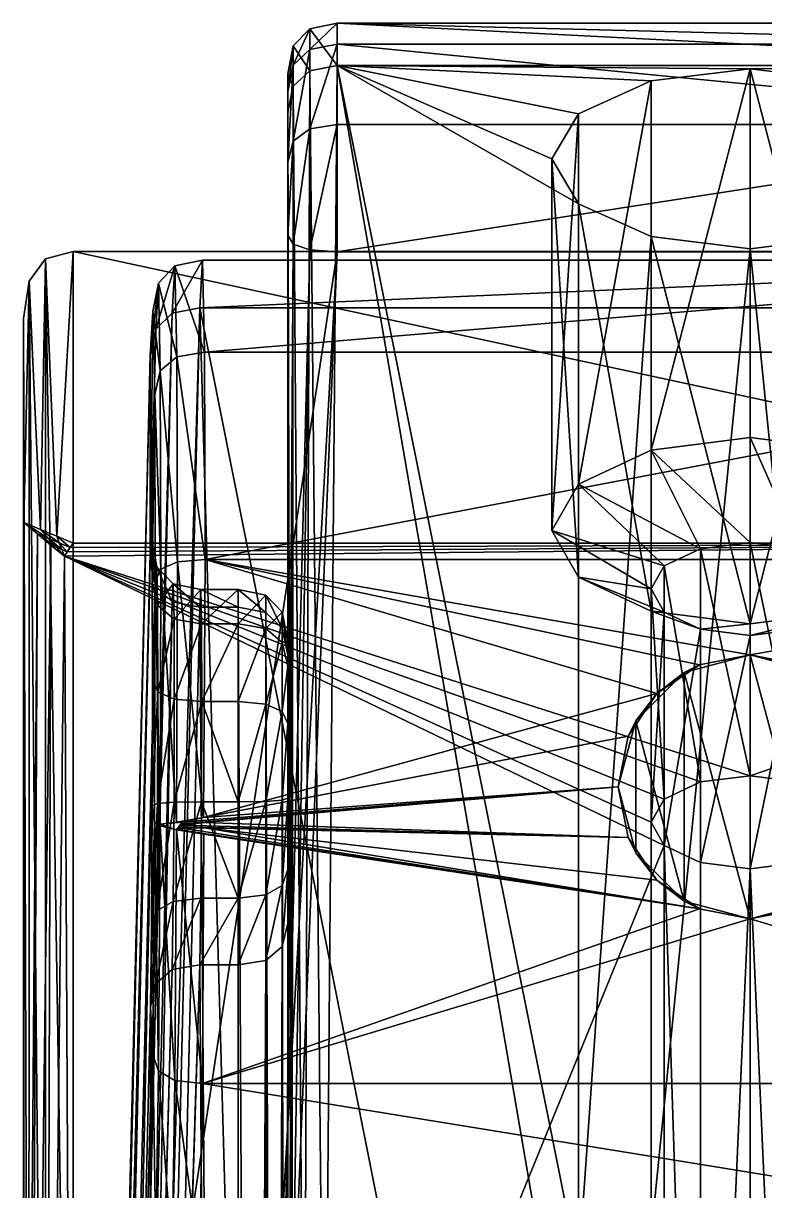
# Model space of a CAD drawing. Header units: metres. Extents: x -565 to 1231, y 366 to 1032.
# Drawn here: x 1186.84 to 1209.28, y 996.26 to 1031.61 of the extents above; entities that cross this region are included whole.
import ezdxf

# ---------------------------------------------------------------- set-up
doc = ezdxf.new("R2010")
doc.units = ezdxf.units.M

msp = doc.modelspace()

# ---------------------------------------------------------------- linework, layer by layer
for points in [[(1195.008, 1030.928, 760.921), (1195.508, 1031.437, 760.886), (1195.508, 1030.171, 756.319)], [(1195.508, 1031.437, 760.886), (1195.008, 1030.928, 760.921), (1195.008, 1030.336, 765.4)], [(1195.008, 1030.336, 765.4), (1195.508, 1030.818, 765.567), (1195.508, 1031.437, 760.886)], [(1195.508, 1031.437, 760.886), (1196.341, 1031.607, 760.874), (1196.341, 1030.328, 756.259)], [(1196.341, 1031.607, 760.874), (1195.508, 1031.437, 760.886), (1195.508, 1030.818, 765.567)], [(1195.508, 1030.818, 765.567), (1196.341, 1030.979, 765.622), (1196.341, 1031.607, 760.874)], [(1196.341, 1030.328, 756.259), (1195.508, 1030.171, 756.319), (1195.508, 1031.437, 760.886)], [(1221.341, 1030.979, 765.622), (1221.341, 1031.607, 760.874), (1196.341, 1031.607, 760.874)], [(1196.341, 1031.607, 760.874), (1196.341, 1030.979, 765.622), (1221.341, 1030.979, 765.622)], [(1196.341, 1031.607, 760.874), (1221.341, 1031.607, 760.874), (1221.341, 1030.328, 756.259)], [(1221.341, 1030.328, 756.259), (1196.341, 1030.328, 756.259), (1196.341, 1031.607, 760.874)], [(1196.341, 1030.979, 765.622), (1195.508, 1030.818, 765.567), (1195.508, 1028.417, 769.633)], [(1195.508, 1028.417, 769.633), (1196.341, 1028.543, 769.747), (1196.341, 1030.979, 765.622)], [(1196.341, 1030.979, 765.622), (1196.341, 1028.543, 769.747), (1221.341, 1028.543, 769.747)], [(1221.341, 1028.543, 769.747), (1221.341, 1030.979, 765.622), (1196.341, 1030.979, 765.622)], [(1194.841, 1030.08, 760.98), (1195.008, 1030.928, 760.921), (1195.008, 1029.703, 756.501)], [(1195.008, 1030.928, 760.921), (1194.841, 1030.08, 760.98), (1194.841, 1029.532, 765.123)], [(1194.841, 1029.532, 765.123), (1195.008, 1030.336, 765.4), (1195.008, 1030.928, 760.921)], [(1195.508, 1030.171, 756.319), (1195.008, 1029.703, 756.501), (1195.008, 1030.928, 760.921)], [(1195.508, 1030.818, 765.567), (1195.008, 1030.336, 765.4), (1195.008, 1028.038, 769.291)], [(1195.008, 1028.038, 769.291), (1195.508, 1028.417, 769.633), (1195.508, 1030.818, 765.567)], [(1195.008, 1030.336, 765.4), (1194.841, 1029.532, 765.123), (1194.841, 1027.407, 768.721)], [(1194.841, 1027.407, 768.721), (1195.008, 1028.038, 769.291), (1195.008, 1030.336, 765.4)], [(1195.508, 1030.171, 756.319), (1196.341, 1030.328, 756.259), (1195.951, 984.491, 666.3)], [(1202.841, 992.545, 682.107), (1195.951, 984.491, 666.3), (1196.341, 1030.328, 756.259)], [(1203.645, 993.907, 684.781), (1202.841, 992.545, 682.107), (1196.341, 1030.328, 756.259)], [(1196.341, 1030.328, 756.259), (1221.341, 1030.328, 756.259), (1221.341, 1030.324, 756.252)], [(1196.341, 1030.328, 756.259), (1221.341, 1030.324, 756.252), (1221.341, 1030.321, 756.245)], [(1196.341, 1030.328, 756.259), (1221.341, 1030.321, 756.245), (1221.341, 1030.317, 756.239)], [(1196.341, 1030.328, 756.259), (1221.341, 1030.317, 756.239), (1208.841, 1030.233, 756.072)], [(1196.341, 1030.328, 756.259), (1208.841, 1030.233, 756.072), (1205.842, 1029.868, 755.356)], [(1196.341, 1030.328, 756.259), (1205.842, 1029.868, 755.356), (1203.645, 1028.87, 753.398)], [(1196.341, 1030.328, 756.259), (1203.645, 1028.87, 753.398), (1202.841, 1027.508, 750.725)], [(1196.341, 1030.328, 756.259), (1202.841, 1027.508, 750.725), (1203.645, 1026.146, 748.052)], [(1203.645, 993.907, 684.781), (1196.341, 1030.328, 756.259), (1203.645, 1026.146, 748.052)], [(1211.841, 1029.868, 755.356), (1208.841, 1030.233, 756.072), (1221.341, 1030.317, 756.239)], [(1194.841, 1030.08, 760.98), (1194.841, 1028.922, 756.805), (1194.841, 1029.532, 765.123)], [(1195.008, 1029.703, 756.501), (1194.841, 1028.922, 756.805), (1194.841, 1030.08, 760.98)], [(1195.008, 1029.703, 756.501), (1195.508, 1030.171, 756.319), (1195.334, 984.087, 665.874)], [(1195.951, 984.491, 666.3), (1195.334, 984.087, 665.874), (1195.508, 1030.171, 756.319)], [(1208.841, 1030.233, 756.072), (1208.841, 1019.064, 762.01), (1205.842, 1018.687, 761.3)], [(1205.842, 1018.687, 761.3), (1205.842, 1029.868, 755.356), (1208.841, 1030.233, 756.072)], [(1211.841, 1018.687, 761.3), (1208.841, 1019.064, 762.01), (1208.841, 1030.233, 756.072)], [(1208.841, 1030.233, 756.072), (1211.841, 1029.868, 755.356), (1211.841, 1018.687, 761.3)], [(1194.841, 1028.922, 756.805), (1195.008, 1029.703, 756.501), (1194.965, 983.487, 665.798)], [(1195.334, 984.087, 665.874), (1194.965, 983.487, 665.798), (1195.008, 1029.703, 756.501)], [(1203.645, 1017.655, 759.361), (1203.645, 1028.87, 753.398), (1205.842, 1029.868, 755.356)], [(1205.842, 1029.868, 755.356), (1205.842, 1018.687, 761.3), (1203.645, 1017.655, 759.361)], [(1194.841, 1028.922, 756.805), (1194.841, 1027.407, 768.721), (1194.841, 1029.532, 765.123)], [(1194.841, 1028.922, 756.805), (1194.841, 982.691, 666.071), (1194.841, 1025.198, 770.351)], [(1194.841, 1028.922, 756.805), (1194.841, 1025.198, 770.351), (1194.841, 1027.407, 768.721)], [(1194.965, 983.487, 665.798), (1194.841, 982.691, 666.071), (1194.841, 1028.922, 756.805)], [(1203.645, 1028.87, 753.398), (1203.645, 1017.655, 759.361), (1202.841, 1016.247, 756.713)], [(1202.841, 1016.247, 756.713), (1202.841, 1027.508, 750.725), (1203.645, 1028.87, 753.398)], [(1196.341, 1028.543, 769.747), (1195.508, 1028.417, 769.633), (1195.508, 1024.746, 772.341)], [(1195.508, 1024.746, 772.341), (1196.341, 1024.69, 772.59), (1196.341, 1028.543, 769.747)], [(1221.341, 1028.543, 769.747), (1196.341, 1028.543, 769.747), (1196.341, 1024.69, 772.59)], [(1196.341, 1024.69, 772.59), (1221.341, 1024.69, 772.59), (1221.341, 1028.543, 769.747)], [(1195.508, 1028.417, 769.633), (1195.008, 1028.038, 769.291), (1195.008, 1024.916, 771.595)], [(1195.008, 1024.916, 771.595), (1195.508, 1024.746, 772.341), (1195.508, 1028.417, 769.633)], [(1195.008, 1028.038, 769.291), (1194.841, 1027.407, 768.721), (1194.841, 1025.198, 770.351)], [(1194.841, 1025.198, 770.351), (1195.008, 1024.916, 771.595), (1195.008, 1028.038, 769.291)], [(1203.645, 1014.839, 754.064), (1203.645, 1026.146, 748.052), (1202.841, 1027.508, 750.725)], [(1202.841, 1027.508, 750.725), (1202.841, 1016.247, 756.713), (1203.645, 1014.839, 754.064)], [(1203.645, 1026.146, 748.052), (1203.645, 1014.839, 754.064), (1205.842, 1013.808, 752.125)], [(1205.842, 1013.808, 752.125), (1205.842, 1025.149, 746.094), (1203.645, 1026.146, 748.052)], [(1203.645, 993.907, 684.781), (1203.645, 1026.146, 748.052), (1205.842, 1025.149, 746.094)], [(1194.841, 982.691, 666.071), (1194.841, 973.024, 672.225), (1194.841, 1025.198, 770.351)], [(1195.008, 1024.916, 771.595), (1194.841, 1025.198, 770.351), (1194.841, 973.024, 672.225)], [(1205.842, 994.905, 686.738), (1203.645, 993.907, 684.781), (1205.842, 1025.149, 746.094)], [(1208.841, 1013.43, 751.415), (1208.841, 1024.784, 745.378), (1205.842, 1025.149, 746.094)], [(1205.842, 1025.149, 746.094), (1205.842, 1013.808, 752.125), (1208.841, 1013.43, 751.415)], [(1205.842, 994.905, 686.738), (1205.842, 1025.149, 746.094), (1208.841, 1024.784, 745.378)], [(1211.841, 1025.149, 746.094), (1208.841, 1024.784, 745.378), (1208.841, 1013.43, 751.415)], [(1208.841, 1013.43, 751.415), (1211.841, 1013.808, 752.125), (1211.841, 1025.149, 746.094)], [(1211.841, 994.905, 686.738), (1208.841, 1024.784, 745.378), (1211.841, 1025.149, 746.094)], [(1187.508, 1024.472, 772.537), (1188.341, 1024.698, 772.606), (1188.341, 971.694, 672.919)], [(1188.341, 1024.698, 772.606), (1187.508, 1024.472, 772.537), (1187.846, 1016.075, 776.624)], [(1187.846, 1016.075, 776.624), (1188.341, 1015.869, 777.3), (1188.341, 1024.698, 772.606)], [(1188.341, 1024.698, 772.606), (1229.342, 1024.698, 772.606), (1196.341, 1024.69, 772.59)], [(1188.341, 971.694, 672.919), (1188.341, 1024.698, 772.606), (1196.341, 1024.69, 772.59)], [(1188.341, 1024.698, 772.606), (1188.341, 1015.869, 777.3), (1229.342, 1015.869, 777.3)], [(1229.342, 1015.869, 777.3), (1229.342, 1024.698, 772.606), (1188.341, 1024.698, 772.606)], [(1188.341, 971.694, 672.919), (1196.341, 1024.69, 772.59), (1193.341, 971.694, 672.919)], [(1194.175, 971.842, 672.842), (1193.341, 971.694, 672.919), (1196.341, 1024.69, 772.59)], [(1194.675, 972.285, 672.611), (1194.175, 971.842, 672.842), (1195.508, 1024.746, 772.341)], [(1196.341, 1024.69, 772.59), (1195.508, 1024.746, 772.341), (1194.175, 971.842, 672.842)], [(1194.841, 973.024, 672.225), (1194.675, 972.285, 672.611), (1195.008, 1024.916, 771.595)], [(1195.508, 1024.746, 772.341), (1195.008, 1024.916, 771.595), (1194.675, 972.285, 672.611)], [(1229.342, 1024.698, 772.606), (1221.341, 1024.69, 772.59), (1196.341, 1024.69, 772.59)], [(1208.841, 995.27, 687.454), (1205.842, 994.905, 686.738), (1208.841, 1024.784, 745.378)], [(1211.841, 994.905, 686.738), (1208.841, 995.27, 687.454), (1208.841, 1024.784, 745.378)], [(1187.008, 1023.796, 772.33), (1187.508, 1024.472, 772.537), (1187.507, 971.546, 672.996)], [(1187.508, 1024.472, 772.537), (1187.008, 1023.796, 772.33), (1187.35, 1016.282, 775.948)], [(1187.35, 1016.282, 775.948), (1187.846, 1016.075, 776.624), (1187.508, 1024.472, 772.537)], [(1188.341, 971.694, 672.919), (1187.507, 971.546, 672.996), (1187.508, 1024.472, 772.537)], [(1191.426, 1024.26, -3.334), (1190.925, 1023.744, -3.291), (1190.845, 1022.348, 4.559)], [(1190.845, 1022.348, 4.559), (1191.345, 1022.829, 4.711), (1191.426, 1024.26, -3.334)], [(1190.925, 1023.744, -3.291), (1191.426, 1024.26, -3.334), (1191.485, 1021.507, -11.003)], [(1192.26, 1024.432, -3.349), (1191.426, 1024.26, -3.334), (1191.345, 1022.829, 4.711)], [(1191.345, 1022.829, 4.711), (1192.178, 1022.989, 4.761), (1192.26, 1024.432, -3.349)], [(1191.426, 1024.26, -3.334), (1192.26, 1024.432, -3.349), (1192.319, 1021.649, -11.101)], [(1192.319, 1021.649, -11.101), (1191.485, 1021.507, -11.003), (1191.426, 1024.26, -3.334)], [(1225.422, 1024.432, -3.349), (1192.26, 1024.432, -3.349), (1192.178, 1022.989, 4.761)], [(1192.178, 1022.989, 4.761), (1225.503, 1022.989, 4.761), (1225.422, 1024.432, -3.349)], [(1192.319, 1021.649, -11.101), (1192.26, 1024.432, -3.349), (1225.422, 1024.432, -3.349)], [(1225.422, 1024.432, -3.349), (1225.363, 1021.649, -11.101), (1192.319, 1021.649, -11.101)], [(1187.008, 1023.796, 772.33), (1186.842, 1022.669, 771.985), (1186.854, 1016.489, 775.272)], [(1186.842, 1022.669, 771.985), (1187.008, 1023.796, 772.33), (1187.005, 971.103, 673.228)], [(1186.854, 1016.489, 775.272), (1187.35, 1016.282, 775.948), (1187.008, 1023.796, 772.33)], [(1187.507, 971.546, 672.996), (1187.005, 971.103, 673.228), (1187.008, 1023.796, 772.33)], [(1190.925, 1023.744, -3.291), (1190.757, 1022.885, -3.218), (1190.679, 1021.547, 4.305)], [(1190.679, 1021.547, 4.305), (1190.845, 1022.348, 4.559), (1190.925, 1023.744, -3.291)], [(1190.757, 1022.885, -3.218), (1190.925, 1023.744, -3.291), (1190.983, 1021.082, -10.709)], [(1191.485, 1021.507, -11.003), (1190.983, 1021.082, -10.709), (1190.925, 1023.744, -3.291)], [(1191.345, 1022.829, 4.711), (1190.845, 1022.348, 4.559), (1187.009, 864.438, 343.199)], [(1187.009, 864.438, 343.199), (1187.508, 864.89, 343.413), (1191.345, 1022.829, 4.711)], [(1192.178, 1022.989, 4.761), (1191.345, 1022.829, 4.711), (1187.508, 864.89, 343.413)], [(1187.508, 864.89, 343.413), (1188.341, 865.039, 343.487), (1192.178, 1022.989, 4.761)], [(1196.341, 876.327, 319.283), (1192.178, 1022.989, 4.761), (1188.341, 865.039, 343.487)], [(1190.677, 1015.37, 0.991), (1190.679, 1021.547, 4.305), (1190.757, 1022.885, -3.218)], [(1190.677, 1015.37, 0.991), (1190.757, 1022.885, -3.218), (1190.812, 1020.372, -10.219)], [(1190.983, 1021.082, -10.709), (1190.812, 1020.372, -10.219), (1190.757, 1022.885, -3.218)], [(1221.341, 876.327, 319.283), (1225.503, 1022.989, 4.761), (1192.178, 1022.989, 4.761)], [(1196.341, 876.327, 319.283), (1221.341, 876.327, 319.283), (1192.178, 1022.989, 4.761)], [(1186.854, 1016.489, 775.272), (1186.842, 1022.669, 771.985), (1186.835, 970.364, 673.614)], [(1187.005, 971.103, 673.228), (1186.835, 970.364, 673.614), (1186.842, 1022.669, 771.985)], [(1190.845, 1022.348, 4.559), (1190.679, 1021.547, 4.305), (1186.843, 863.683, 342.846)], [(1186.843, 863.683, 342.846), (1187.009, 864.438, 343.199), (1190.845, 1022.348, 4.559)], [(1186.839, 857.377, 339.809), (1186.843, 863.683, 342.846), (1190.679, 1021.547, 4.305)], [(1190.677, 1015.37, 0.991), (1186.839, 857.377, 339.809), (1190.679, 1021.547, 4.305)], [(1190.983, 1021.082, -10.709), (1191.485, 1021.507, -11.003), (1191.507, 1015.303, -16.286)], [(1191.485, 1021.507, -11.003), (1192.319, 1021.649, -11.101), (1192.341, 1015.378, -16.442)], [(1192.341, 1015.378, -16.442), (1191.507, 1015.303, -16.286), (1191.485, 1021.507, -11.003)], [(1192.341, 1015.378, -16.442), (1192.319, 1021.649, -11.101), (1225.363, 1021.649, -11.101)], [(1225.363, 1021.649, -11.101), (1225.341, 1015.378, -16.442), (1192.341, 1015.378, -16.442)], [(1190.812, 1020.372, -10.219), (1190.983, 1021.082, -10.709), (1191.003, 1015.08, -15.819)], [(1191.507, 1015.303, -16.286), (1191.003, 1015.08, -15.819), (1190.983, 1021.082, -10.709)], [(1190.711, 1016.014, -2.637), (1190.677, 1015.37, 0.991), (1190.812, 1020.372, -10.219)], [(1190.737, 1014.701, -6.296), (1190.711, 1016.014, -2.637), (1190.812, 1020.372, -10.219)], [(1190.737, 1014.701, -6.296), (1190.812, 1020.372, -10.219), (1190.831, 1014.709, -15.041)], [(1191.003, 1015.08, -15.819), (1190.831, 1014.709, -15.041), (1190.812, 1020.372, -10.219)], [(1205.842, 1018.687, 761.3), (1208.841, 1019.064, 762.01), (1208.841, 1015.89, 760.3)], [(1210.341, 1015.701, 759.945), (1208.841, 1015.89, 760.3), (1208.841, 1019.064, 762.01)], [(1208.841, 1019.064, 762.01), (1211.841, 1018.687, 761.3), (1210.341, 1015.701, 759.945)], [(1203.645, 1017.655, 759.361), (1205.842, 1018.687, 761.3), (1207.341, 1015.701, 759.945)], [(1208.841, 1015.89, 760.3), (1207.341, 1015.701, 759.945), (1205.842, 1018.687, 761.3)], [(1202.841, 1016.247, 756.713), (1203.645, 1017.655, 759.361), (1206.242, 1015.186, 758.976)], [(1207.341, 1015.701, 759.945), (1206.242, 1015.186, 758.976), (1203.645, 1017.655, 759.361)], [(1186.847, 964.193, 676.919), (1186.854, 1016.489, 775.272), (1186.835, 970.364, 673.614)], [(1187.263, 1016.15, 775.699), (1186.854, 1016.489, 775.272), (1186.847, 964.193, 676.919)], [(1186.854, 1016.489, 775.272), (1187.263, 1016.15, 775.699), (1187.593, 1016.012, 776.15)], [(1187.593, 1016.012, 776.15), (1187.35, 1016.282, 775.948), (1186.854, 1016.489, 775.272)], [(1186.847, 964.193, 676.919), (1187.011, 963.454, 677.305), (1187.263, 1016.15, 775.699)], [(1187.672, 1015.811, 776.127), (1187.263, 1016.15, 775.699), (1187.011, 963.454, 677.305)], [(1187.263, 1016.15, 775.699), (1187.672, 1015.811, 776.127), (1187.837, 1015.742, 776.352)], [(1187.837, 1015.742, 776.352), (1187.593, 1016.012, 776.15), (1187.263, 1016.15, 775.699)], [(1187.35, 1016.282, 775.948), (1187.593, 1016.012, 776.15), (1187.924, 1015.875, 776.601)], [(1187.924, 1015.875, 776.601), (1187.846, 1016.075, 776.624), (1187.35, 1016.282, 775.948)], [(1203.645, 1014.839, 754.064), (1202.841, 1016.247, 756.713), (1205.842, 1014.481, 757.651)], [(1206.242, 1015.186, 758.976), (1205.842, 1014.481, 757.651), (1202.841, 1016.247, 756.713)], [(1187.011, 963.454, 677.305), (1187.508, 963.011, 677.537), (1187.672, 1015.811, 776.127)], [(1188.081, 1015.472, 776.554), (1187.672, 1015.811, 776.127), (1187.508, 963.011, 677.537)], [(1187.593, 1016.012, 776.15), (1187.837, 1015.742, 776.352), (1188.002, 1015.673, 776.577)], [(1188.002, 1015.673, 776.577), (1187.924, 1015.875, 776.601), (1187.593, 1016.012, 776.15)], [(1188.081, 1015.472, 776.554), (1187.837, 1015.742, 776.352), (1187.672, 1015.811, 776.127)], [(1187.846, 1016.075, 776.624), (1187.924, 1015.875, 776.601), (1188.254, 1015.736, 777.052)], [(1188.254, 1015.736, 777.052), (1188.341, 1015.869, 777.3), (1187.846, 1016.075, 776.624)], [(1187.924, 1015.875, 776.601), (1188.002, 1015.673, 776.577), (1188.167, 1015.604, 776.803)], [(1188.167, 1015.604, 776.803), (1188.254, 1015.736, 777.052), (1187.924, 1015.875, 776.601)], [(1229.342, 1015.869, 777.3), (1188.167, 1015.604, 776.803), (1188.081, 1015.472, 776.554)], [(1229.342, 1015.869, 777.3), (1188.081, 1015.472, 776.554), (1208.841, 1008.827, 764.056)], [(1229.342, 1015.869, 777.3), (1188.254, 1015.736, 777.052), (1188.167, 1015.604, 776.803)], [(1229.342, 1015.869, 777.3), (1188.341, 1015.869, 777.3), (1188.254, 1015.736, 777.052)], [(1190.844, 1014.568, 0.738), (1190.677, 1015.37, 0.991), (1190.711, 1016.014, -2.637)], [(1190.876, 1015.155, -2.564), (1190.711, 1016.014, -2.637), (1190.737, 1014.701, -6.296)], [(1190.711, 1016.014, -2.637), (1190.876, 1015.155, -2.564), (1190.844, 1014.568, 0.738)], [(1207.341, 1015.701, 759.945), (1208.841, 1015.89, 760.3), (1208.841, 1008.827, 764.056)], [(1210.341, 1008.637, 763.701), (1208.841, 1008.827, 764.056), (1208.841, 1015.89, 760.3)], [(1208.841, 1015.89, 760.3), (1210.341, 1015.701, 759.945), (1210.341, 1008.637, 763.701)], [(1210.341, 1008.637, 763.701), (1229.342, 1015.869, 777.3), (1208.841, 1008.827, 764.056)], [(1187.508, 963.011, 677.537), (1188.341, 962.863, 677.614), (1188.081, 1015.472, 776.554)], [(1188.081, 1015.472, 776.554), (1188.002, 1015.673, 776.577), (1187.837, 1015.742, 776.352)], [(1188.081, 1015.472, 776.554), (1188.167, 1015.604, 776.803), (1188.002, 1015.673, 776.577)], [(1207.341, 1008.637, 763.701), (1208.841, 1008.827, 764.056), (1188.081, 1015.472, 776.554)], [(1206.242, 1008.121, 762.732), (1207.341, 1008.637, 763.701), (1188.081, 1015.472, 776.554)], [(1205.842, 1007.418, 761.407), (1206.242, 1008.121, 762.732), (1188.081, 1015.472, 776.554)], [(1206.242, 1006.713, 760.083), (1205.842, 1007.418, 761.407), (1188.081, 1015.472, 776.554)], [(1206.242, 1006.713, 760.083), (1188.081, 1015.472, 776.554), (1188.341, 962.863, 677.614)], [(1206.242, 1015.186, 758.976), (1207.341, 1015.701, 759.945), (1207.341, 1008.637, 763.701)], [(1208.841, 1008.827, 764.056), (1207.341, 1008.637, 763.701), (1207.341, 1015.701, 759.945)], [(1187.007, 856.621, 339.457), (1186.839, 857.377, 339.809), (1190.677, 1015.37, 0.991)], [(1190.677, 1015.37, 0.991), (1190.844, 1014.568, 0.738), (1187.007, 856.621, 339.457)], [(1190.737, 1014.701, -6.296), (1190.9, 1013.991, -5.806), (1190.876, 1015.155, -2.564)], [(1190.831, 1014.709, -15.041), (1191.003, 1015.08, -15.819), (1190.979, 1007.363, -17.267)], [(1191.344, 1014.087, 0.586), (1190.844, 1014.568, 0.738), (1190.876, 1015.155, -2.564)], [(1191.375, 1014.639, -2.521), (1190.876, 1015.155, -2.564), (1190.9, 1013.991, -5.806)], [(1190.876, 1015.155, -2.564), (1191.375, 1014.639, -2.521), (1191.344, 1014.087, 0.586)], [(1191.473, 1007.418, -17.782), (1190.979, 1007.363, -17.267), (1191.003, 1015.08, -15.819)], [(1191.003, 1015.08, -15.819), (1191.507, 1015.303, -16.286), (1191.473, 1007.418, -17.782)], [(1192.292, 1007.562, -17.952), (1191.473, 1007.418, -17.782), (1191.507, 1015.303, -16.286)], [(1191.507, 1015.303, -16.286), (1192.341, 1015.378, -16.442), (1192.292, 1007.562, -17.952)], [(1192.292, 1007.562, -17.952), (1192.341, 1015.378, -16.442), (1206.012, 1011.318, -17.749)], [(1192.341, 1015.378, -16.442), (1225.341, 1015.378, -16.442), (1208.841, 1012.488, -17.493)], [(1192.341, 1015.378, -16.442), (1208.841, 1012.488, -17.493), (1207.307, 1012.183, -17.568)], [(1192.341, 1015.378, -16.442), (1207.307, 1012.183, -17.568), (1206.012, 1011.318, -17.749)], [(1205.842, 1014.481, 757.651), (1206.242, 1015.186, 758.976), (1206.242, 1008.121, 762.732)], [(1207.341, 1008.637, 763.701), (1206.242, 1008.121, 762.732), (1206.242, 1015.186, 758.976)], [(1225.341, 1015.378, -16.442), (1210.375, 1012.183, -17.568), (1208.841, 1012.488, -17.493)], [(1190.747, 1011.739, -8.817), (1190.737, 1014.701, -6.296), (1190.831, 1014.709, -15.041)], [(1190.9, 1013.991, -5.806), (1190.737, 1014.701, -6.296), (1190.747, 1011.739, -8.817)], [(1190.739, 1007.918, -9.531), (1190.747, 1011.739, -8.817), (1190.831, 1014.709, -15.041)], [(1190.739, 1007.918, -9.531), (1190.831, 1014.709, -15.041), (1190.81, 1007.397, -16.407)], [(1190.979, 1007.363, -17.267), (1190.81, 1007.397, -16.407), (1190.831, 1014.709, -15.041)], [(1205.842, 1013.808, 752.125), (1203.645, 1014.839, 754.064), (1206.242, 1013.776, 756.327)], [(1205.842, 1014.481, 757.651), (1206.242, 1013.776, 756.327), (1203.645, 1014.839, 754.064)], [(1187.508, 856.167, 339.248), (1187.007, 856.621, 339.457), (1190.844, 1014.568, 0.738)], [(1190.844, 1014.568, 0.738), (1191.344, 1014.087, 0.586), (1187.508, 856.167, 339.248)], [(1190.9, 1013.991, -5.806), (1191.398, 1013.566, -5.512), (1191.375, 1014.639, -2.521)], [(1192.177, 1013.927, 0.535), (1191.344, 1014.087, 0.586), (1191.375, 1014.639, -2.521)], [(1192.208, 1014.467, -2.506), (1191.375, 1014.639, -2.521), (1191.398, 1013.566, -5.512)], [(1191.375, 1014.639, -2.521), (1192.208, 1014.467, -2.506), (1192.177, 1013.927, 0.535)], [(1191.398, 1013.566, -5.512), (1192.23, 1013.424, -5.413), (1192.208, 1014.467, -2.506)], [(1193.341, 1013.927, 0.535), (1192.177, 1013.927, 0.535), (1192.208, 1014.467, -2.506)], [(1193.341, 1014.467, -2.506), (1192.208, 1014.467, -2.506), (1192.23, 1013.424, -5.413)], [(1192.208, 1014.467, -2.506), (1193.341, 1014.467, -2.506), (1193.341, 1013.927, 0.535)], [(1192.23, 1013.424, -5.413), (1193.341, 1013.424, -5.413), (1193.341, 1014.467, -2.506)], [(1194.175, 1014.295, -2.492), (1193.341, 1014.467, -2.506), (1193.341, 1013.424, -5.413)], [(1193.341, 1014.467, -2.506), (1194.175, 1014.295, -2.492), (1194.175, 1013.767, 0.484)], [(1194.175, 1013.767, 0.484), (1193.341, 1013.927, 0.535), (1193.341, 1014.467, -2.506)], [(1206.242, 1008.121, 762.732), (1205.842, 1007.418, 761.407), (1205.842, 1014.481, 757.651)], [(1206.242, 1013.776, 756.327), (1205.842, 1014.481, 757.651), (1205.842, 1007.418, 761.407)], [(1188.341, 856.014, 339.182), (1187.508, 856.167, 339.248), (1191.344, 1014.087, 0.586)], [(1191.344, 1014.087, 0.586), (1192.177, 1013.927, 0.535), (1188.341, 856.014, 339.182)], [(1190.747, 1011.739, -8.817), (1190.909, 1011.368, -8.039), (1190.9, 1013.991, -5.806)], [(1191.398, 1013.566, -5.512), (1190.9, 1013.991, -5.806), (1190.909, 1011.368, -8.039)], [(1193.341, 1013.424, -5.413), (1194.175, 1013.282, -5.315), (1194.175, 1014.295, -2.492)], [(1194.675, 1013.78, -2.448), (1194.175, 1014.295, -2.492), (1194.175, 1013.282, -5.315)], [(1194.175, 1014.295, -2.492), (1194.675, 1013.78, -2.448), (1194.675, 1013.286, 0.332)], [(1194.675, 1013.286, 0.332), (1194.175, 1013.767, 0.484), (1194.175, 1014.295, -2.492)], [(1188.341, 856.014, 339.182), (1192.177, 1013.927, 0.535), (1193.341, 852.374, 346.985)], [(1192.177, 1013.927, 0.535), (1193.341, 1013.927, 0.535), (1193.341, 852.374, 346.985)], [(1193.341, 1013.927, 0.535), (1194.175, 1013.767, 0.484), (1194.175, 852.219, 346.923)], [(1194.175, 852.219, 346.923), (1193.341, 852.374, 346.985), (1193.341, 1013.927, 0.535)], [(1194.175, 1013.282, -5.315), (1194.675, 1012.857, -5.021), (1194.675, 1013.78, -2.448)], [(1194.175, 1013.767, 0.484), (1194.675, 1013.286, 0.332), (1194.675, 851.754, 346.736)], [(1194.675, 851.754, 346.736), (1194.175, 852.219, 346.923), (1194.175, 1013.767, 0.484)], [(1194.841, 1012.92, -2.375), (1194.675, 1013.78, -2.448), (1194.675, 1012.857, -5.021)], [(1194.675, 1013.78, -2.448), (1194.841, 1012.92, -2.375), (1194.841, 1012.484, 0.079)], [(1194.841, 1012.484, 0.079), (1194.675, 1013.286, 0.332), (1194.675, 1013.78, -2.448)], [(1208.841, 1013.43, 751.415), (1205.842, 1013.808, 752.125), (1207.341, 1013.261, 755.357)], [(1206.242, 1013.776, 756.327), (1207.341, 1013.261, 755.357), (1205.842, 1013.808, 752.125)], [(1205.842, 1007.418, 761.407), (1206.242, 1006.713, 760.083), (1206.242, 1013.776, 756.327)], [(1207.341, 1013.261, 755.357), (1206.242, 1013.776, 756.327), (1206.242, 1006.713, 760.083)], [(1211.841, 1013.808, 752.125), (1208.841, 1013.43, 751.415), (1208.841, 1013.073, 755.003)], [(1208.841, 1013.073, 755.003), (1210.341, 1013.261, 755.357), (1211.841, 1013.808, 752.125)], [(1190.909, 1011.368, -8.039), (1191.406, 1011.146, -7.572), (1191.398, 1013.566, -5.512)], [(1192.23, 1013.424, -5.413), (1191.398, 1013.566, -5.512), (1191.406, 1011.146, -7.572)], [(1191.406, 1011.146, -7.572), (1192.238, 1011.071, -7.416), (1192.23, 1013.424, -5.413)], [(1193.341, 1013.424, -5.413), (1192.23, 1013.424, -5.413), (1192.238, 1011.071, -7.416)], [(1192.238, 1011.071, -7.416), (1193.341, 1011.071, -7.416), (1193.341, 1013.424, -5.413)], [(1194.175, 1013.282, -5.315), (1193.341, 1013.424, -5.413), (1193.341, 1011.071, -7.416)], [(1193.341, 1011.071, -7.416), (1194.175, 1010.997, -7.26), (1194.175, 1013.282, -5.315)], [(1194.675, 1012.857, -5.021), (1194.175, 1013.282, -5.315), (1194.175, 1010.997, -7.26)], [(1194.675, 1013.286, 0.332), (1194.841, 1012.484, 0.079), (1194.841, 850.98, 346.426)], [(1194.841, 850.98, 346.426), (1194.675, 851.754, 346.736), (1194.675, 1013.286, 0.332)], [(1207.341, 1013.261, 755.357), (1208.841, 1013.073, 755.003), (1208.841, 1013.43, 751.415)], [(1206.242, 1006.713, 760.083), (1207.341, 1006.197, 759.113), (1207.341, 1013.261, 755.357)], [(1208.841, 1013.073, 755.003), (1207.341, 1013.261, 755.357), (1207.341, 1006.197, 759.113)], [(1207.341, 1006.197, 759.113), (1208.841, 1006.009, 758.758), (1208.841, 1013.073, 755.003)], [(1210.341, 1013.261, 755.357), (1208.841, 1013.073, 755.003), (1208.841, 1006.009, 758.758)], [(1208.841, 1006.009, 758.758), (1210.341, 1006.197, 759.113), (1210.341, 1013.261, 755.357)], [(1194.175, 1010.997, -7.26), (1194.675, 1010.774, -6.793), (1194.675, 1012.857, -5.021)], [(1194.675, 1012.857, -5.021), (1194.841, 1012.147, -4.53), (1194.841, 1012.92, -2.375)], [(1194.841, 1012.147, -4.53), (1194.675, 1012.857, -5.021), (1194.675, 1010.774, -6.793)], [(1194.841, 1012.92, -2.375), (1194.841, 1012.147, -4.53), (1194.841, 1012.484, 0.079)], [(1194.841, 1004.358, -3.797), (1194.841, 850.98, 346.426), (1194.841, 1012.484, 0.079)], [(1194.841, 1005.992, -5.681), (1194.841, 1004.358, -3.797), (1194.841, 1012.484, 0.079)], [(1194.841, 1008.152, -6.436), (1194.841, 1005.992, -5.681), (1194.841, 1012.484, 0.079)], [(1194.841, 1010.403, -6.015), (1194.841, 1008.152, -6.436), (1194.841, 1012.484, 0.079)], [(1194.841, 1012.147, -4.53), (1194.841, 1010.403, -6.015), (1194.841, 1012.484, 0.079)], [(1208.841, 1012.488, 11.999), (1206.841, 1011.954, 11.999), (1207.307, 1012.183, -17.568)], [(1206.841, 1011.954, 11.999), (1208.841, 1012.488, 11.999), (1208.841, 1004.489, 11.999)], [(1207.307, 1012.183, -17.568), (1208.841, 1012.488, -17.493), (1208.841, 1012.488, 11.999)], [(1210.375, 1012.183, -17.568), (1210.841, 1011.954, 11.999), (1208.841, 1012.488, 11.999)], [(1208.841, 1012.488, 11.999), (1208.841, 1012.488, -17.493), (1210.375, 1012.183, -17.568)], [(1208.841, 1012.488, 11.999), (1210.841, 1011.954, 11.999), (1210.841, 1005.024, 11.999)], [(1208.841, 1012.488, 11.999), (1210.841, 1005.024, 11.999), (1208.841, 1004.489, 11.999)], [(1194.675, 1010.774, -6.793), (1194.841, 1010.403, -6.015), (1194.841, 1012.147, -4.53)], [(1205.377, 1010.488, 11.999), (1206.012, 1011.318, -17.749), (1206.841, 1011.954, 11.999)], [(1205.377, 1010.488, 11.999), (1206.841, 1011.954, 11.999), (1206.841, 1005.024, 11.999)], [(1207.307, 1012.183, -17.568), (1206.841, 1011.954, 11.999), (1206.012, 1011.318, -17.749)], [(1206.841, 1011.954, 11.999), (1208.841, 1004.489, 11.999), (1206.841, 1005.024, 11.999)], [(1190.909, 1011.368, -8.039), (1190.747, 1011.739, -8.817), (1190.739, 1007.918, -9.531)], [(1190.739, 1007.918, -9.531), (1190.901, 1007.983, -8.671), (1190.909, 1011.368, -8.039)], [(1191.406, 1011.146, -7.572), (1190.909, 1011.368, -8.039), (1190.901, 1007.983, -8.671)], [(1205.147, 1010.023, -17.927), (1192.292, 1007.562, -17.952), (1206.012, 1011.318, -17.749)], [(1206.012, 1011.318, -17.749), (1205.377, 1010.488, 11.999), (1205.147, 1010.023, -17.927)], [(1190.901, 1007.983, -8.671), (1191.398, 1008.022, -8.155), (1191.406, 1011.146, -7.572)], [(1192.238, 1011.071, -7.416), (1191.406, 1011.146, -7.572), (1191.398, 1008.022, -8.155)], [(1191.398, 1008.022, -8.155), (1192.23, 1008.035, -7.983), (1192.238, 1011.071, -7.416)], [(1192.238, 1011.071, -7.416), (1192.23, 1008.035, -7.983), (1193.341, 1008.035, -7.983)], [(1193.341, 1008.035, -7.983), (1193.341, 1011.071, -7.416), (1192.238, 1011.071, -7.416)], [(1194.175, 1010.997, -7.26), (1193.341, 1011.071, -7.416), (1193.341, 1008.035, -7.983)], [(1193.341, 1008.035, -7.983), (1194.175, 1008.048, -7.811), (1194.175, 1010.997, -7.26)], [(1194.675, 1010.774, -6.793), (1194.175, 1010.997, -7.26), (1194.175, 1008.048, -7.811)], [(1194.175, 1008.048, -7.811), (1194.675, 1008.087, -7.296), (1194.675, 1010.774, -6.793)], [(1194.841, 1010.403, -6.015), (1194.675, 1010.774, -6.793), (1194.675, 1008.087, -7.296)], [(1205.147, 1010.023, -17.927), (1205.377, 1010.488, 11.999), (1204.842, 1008.489, 11.999)], [(1205.377, 1006.489, 11.999), (1204.842, 1008.489, 11.999), (1205.377, 1010.488, 11.999)], [(1205.377, 1006.489, 11.999), (1205.377, 1010.488, 11.999), (1206.841, 1005.024, 11.999)], [(1194.675, 1008.087, -7.296), (1194.841, 1008.152, -6.436), (1194.841, 1010.403, -6.015)], [(1205.147, 1010.023, -17.927), (1204.842, 1008.489, -18.001), (1192.292, 1007.562, -17.952)], [(1204.842, 1008.489, 11.999), (1204.842, 1008.489, -18.001), (1205.147, 1010.023, -17.927)], [(1204.842, 1008.489, -18.001), (1191.647, 1007.368, -17.957), (1191.64, 1007.419, -17.954)], [(1204.842, 1008.489, -18.001), (1191.64, 1007.419, -17.954), (1192.292, 1007.562, -17.952)], [(1204.842, 1008.489, -18.001), (1192.314, 1007.408, -17.96), (1191.647, 1007.368, -17.957)], [(1204.842, 1008.489, -18.001), (1205.147, 1006.955, -17.927), (1192.314, 1007.408, -17.96)], [(1204.842, 1008.489, 11.999), (1205.377, 1006.489, 11.999), (1205.147, 1006.955, -17.927)], [(1205.147, 1006.955, -17.927), (1204.842, 1008.489, -18.001), (1204.842, 1008.489, 11.999)], [(1190.714, 1004.248, -8.249), (1190.877, 1004.733, -7.536), (1190.901, 1007.983, -8.671)], [(1190.901, 1007.983, -8.671), (1190.739, 1007.918, -9.531), (1190.714, 1004.248, -8.249)], [(1190.877, 1004.733, -7.536), (1191.375, 1005.023, -7.108), (1191.398, 1008.022, -8.155)], [(1191.398, 1008.022, -8.155), (1190.901, 1007.983, -8.671), (1190.877, 1004.733, -7.536)], [(1191.375, 1005.023, -7.108), (1192.208, 1005.12, -6.965), (1192.23, 1008.035, -7.983)], [(1192.23, 1008.035, -7.983), (1191.398, 1008.022, -8.155), (1191.375, 1005.023, -7.108)], [(1192.23, 1008.035, -7.983), (1192.208, 1005.12, -6.965), (1193.341, 1005.12, -6.965)], [(1193.341, 1005.12, -6.965), (1193.341, 1008.035, -7.983), (1192.23, 1008.035, -7.983)], [(1193.341, 1005.12, -6.965), (1194.175, 1005.217, -6.822), (1194.175, 1008.048, -7.811)], [(1194.175, 1008.048, -7.811), (1193.341, 1008.035, -7.983), (1193.341, 1005.12, -6.965)], [(1194.175, 1005.217, -6.822), (1194.675, 1005.507, -6.394), (1194.675, 1008.087, -7.296)], [(1194.675, 1008.087, -7.296), (1194.175, 1008.048, -7.811), (1194.175, 1005.217, -6.822)], [(1194.675, 1005.507, -6.394), (1194.841, 1005.992, -5.681), (1194.841, 1008.152, -6.436)], [(1194.841, 1008.152, -6.436), (1194.675, 1008.087, -7.296), (1194.675, 1005.507, -6.394)], [(1190.714, 1004.248, -8.249), (1190.739, 1007.918, -9.531), (1190.81, 1007.397, -16.407)], [(1190.681, 1001.834, -5.465), (1190.714, 1004.248, -8.249), (1190.81, 1007.397, -16.407)], [(1190.681, 1001.834, -5.465), (1190.81, 1007.397, -16.407), (1190.753, 1000.375, -13.955)], [(1190.923, 999.891, -14.668), (1190.753, 1000.375, -13.955), (1190.81, 1007.397, -16.407)], [(1190.81, 1007.397, -16.407), (1190.98, 1007.307, -17.263), (1190.923, 999.891, -14.668)], [(1190.98, 1007.307, -17.263), (1190.81, 1007.397, -16.407), (1190.979, 1007.363, -17.267)], [(1191.425, 999.6, -15.096), (1190.923, 999.891, -14.668), (1190.98, 1007.307, -17.263)], [(1190.979, 1007.363, -17.267), (1191.473, 1007.418, -17.782), (1191.64, 1007.419, -17.954)], [(1191.477, 1007.193, -17.767), (1190.979, 1007.363, -17.267), (1191.64, 1007.419, -17.954)], [(1191.477, 1007.193, -17.767), (1190.98, 1007.307, -17.263), (1190.979, 1007.363, -17.267)], [(1190.98, 1007.307, -17.263), (1191.477, 1007.193, -17.767), (1191.425, 999.6, -15.096)], [(1191.473, 1007.418, -17.782), (1192.292, 1007.562, -17.952), (1191.64, 1007.419, -17.954)], [(1191.477, 1007.193, -17.767), (1191.64, 1007.419, -17.954), (1191.65, 1007.333, -17.957)], [(1191.65, 1007.239, -17.95), (1191.477, 1007.193, -17.767), (1191.65, 1007.333, -17.957)], [(1191.64, 1007.419, -17.954), (1191.647, 1007.368, -17.957), (1191.65, 1007.333, -17.957)], [(1191.647, 1007.368, -17.957), (1192.314, 1007.408, -17.96), (1191.65, 1007.333, -17.957)], [(1205.147, 1006.955, -17.927), (1191.65, 1007.333, -17.957), (1192.314, 1007.408, -17.96)], [(1205.147, 1006.955, -17.927), (1191.652, 1007.278, -17.954), (1191.65, 1007.333, -17.957)], [(1191.65, 1007.239, -17.95), (1191.65, 1007.333, -17.957), (1191.652, 1007.278, -17.954)], [(1191.652, 1007.278, -17.954), (1192.319, 1007.246, -17.952), (1191.65, 1007.239, -17.95)], [(1205.147, 1006.955, -17.927), (1192.319, 1007.246, -17.952), (1191.652, 1007.278, -17.954)], [(1192.26, 999.503, -15.239), (1191.425, 999.6, -15.096), (1191.477, 1007.193, -17.767)], [(1191.65, 1007.239, -17.95), (1191.645, 1007.176, -17.939), (1191.477, 1007.193, -17.767)], [(1191.645, 1007.176, -17.939), (1192.302, 1007.056, -17.92), (1191.477, 1007.193, -17.767)], [(1191.477, 1007.193, -17.767), (1192.302, 1007.056, -17.92), (1192.26, 999.503, -15.239)], [(1207.307, 1004.795, -17.568), (1191.645, 1007.176, -17.939), (1191.65, 1007.239, -17.95)], [(1207.307, 1004.795, -17.568), (1192.302, 1007.056, -17.92), (1191.645, 1007.176, -17.939)], [(1207.307, 1004.795, -17.568), (1191.65, 1007.239, -17.95), (1192.319, 1007.246, -17.952)], [(1192.26, 999.503, -15.239), (1192.302, 1007.056, -17.92), (1207.307, 1004.795, -17.568)], [(1206.012, 1005.661, -17.749), (1207.307, 1004.795, -17.568), (1192.319, 1007.246, -17.952)], [(1205.147, 1006.955, -17.927), (1206.012, 1005.661, -17.749), (1192.319, 1007.246, -17.952)], [(1205.147, 1006.955, -17.927), (1205.377, 1006.489, 11.999), (1206.012, 1005.661, -17.749)], [(1206.242, 1006.713, 760.083), (1188.341, 962.863, 677.614), (1206.242, 971.973, 694.745)], [(1206.242, 1006.713, 760.083), (1206.242, 971.973, 694.745), (1207.341, 972.488, 695.714)], [(1207.341, 1006.197, 759.113), (1206.242, 1006.713, 760.083), (1207.341, 972.488, 695.714)], [(1205.377, 1006.489, 11.999), (1206.841, 1005.024, 11.999), (1206.012, 1005.661, -17.749)], [(1194.675, 1003.657, -4.26), (1194.841, 1004.358, -3.797), (1194.841, 1005.992, -5.681)], [(1194.841, 1005.992, -5.681), (1194.675, 1005.507, -6.394), (1194.675, 1003.657, -4.26)], [(1208.841, 1006.009, 758.758), (1207.341, 1006.197, 759.113), (1207.341, 972.488, 695.714)], [(1208.841, 1006.009, 758.758), (1207.341, 972.488, 695.714), (1208.841, 972.677, 696.069)], [(1210.341, 1006.197, 759.113), (1208.841, 1006.009, 758.758), (1210.341, 972.488, 695.714)], [(1208.841, 1006.009, 758.758), (1208.841, 972.677, 696.069), (1210.341, 972.488, 695.714)], [(1194.175, 1003.236, -4.538), (1194.675, 1003.657, -4.26), (1194.675, 1005.507, -6.394)], [(1194.675, 1005.507, -6.394), (1194.175, 1005.217, -6.822), (1194.175, 1003.236, -4.538)], [(1206.012, 1005.661, -17.749), (1206.841, 1005.024, 11.999), (1207.307, 1004.795, -17.568)], [(1193.341, 1003.096, -4.631), (1194.175, 1003.236, -4.538), (1194.175, 1005.217, -6.822)], [(1194.175, 1005.217, -6.822), (1193.341, 1005.12, -6.965), (1193.341, 1003.096, -4.631)], [(1190.846, 1002.535, -5.002), (1191.344, 1002.956, -4.724), (1191.375, 1005.023, -7.108)], [(1191.375, 1005.023, -7.108), (1190.877, 1004.733, -7.536), (1190.846, 1002.535, -5.002)], [(1191.344, 1002.956, -4.724), (1192.177, 1003.096, -4.631), (1192.208, 1005.12, -6.965)], [(1192.208, 1005.12, -6.965), (1191.375, 1005.023, -7.108), (1191.344, 1002.956, -4.724)], [(1193.341, 1005.12, -6.965), (1192.208, 1005.12, -6.965), (1192.177, 1003.096, -4.631)], [(1192.177, 1003.096, -4.631), (1193.341, 1003.096, -4.631), (1193.341, 1005.12, -6.965)], [(1207.307, 1004.795, -17.568), (1206.841, 1005.024, 11.999), (1208.841, 1004.489, 11.999)], [(1208.841, 1004.489, 11.999), (1210.841, 1005.024, 11.999), (1210.375, 1004.795, -17.568)], [(1190.681, 1001.834, -5.465), (1190.846, 1002.535, -5.002), (1190.877, 1004.733, -7.536)], [(1190.877, 1004.733, -7.536), (1190.714, 1004.248, -8.249), (1190.681, 1001.834, -5.465)], [(1192.26, 999.503, -15.239), (1207.307, 1004.795, -17.568), (1208.841, 1004.489, -17.493)], [(1225.422, 999.503, -15.239), (1192.26, 999.503, -15.239), (1208.841, 1004.489, -17.493)], [(1208.841, 1004.489, 11.999), (1208.841, 1004.489, -17.493), (1207.307, 1004.795, -17.568)], [(1210.375, 1004.795, -17.568), (1208.841, 1004.489, -17.493), (1208.841, 1004.489, 11.999)], [(1210.375, 1004.795, -17.568), (1225.422, 999.503, -15.239), (1208.841, 1004.489, -17.493)], [(1194.675, 839.766, 331.767), (1194.841, 840.487, 332.188), (1194.841, 1004.358, -3.797)], [(1194.841, 1004.358, -3.797), (1194.675, 1003.657, -4.26), (1194.675, 839.766, 331.767)], [(1194.841, 1004.358, -3.797), (1194.841, 840.487, 332.188), (1194.841, 850.98, 346.426)], [(1194.175, 839.333, 331.515), (1194.675, 839.766, 331.767), (1194.675, 1003.657, -4.26)], [(1194.675, 1003.657, -4.26), (1194.175, 1003.236, -4.538), (1194.175, 839.333, 331.515)], [(1186.955, 839.274, 331.189), (1187.097, 839.3, 331.202), (1192.177, 1003.096, -4.631)], [(1192.177, 1003.096, -4.631), (1191.344, 1002.956, -4.724), (1186.955, 839.274, 331.189)], [(1192.177, 1003.096, -4.631), (1187.097, 839.3, 331.202), (1193.341, 839.188, 331.431)], [(1193.341, 1003.096, -4.631), (1192.177, 1003.096, -4.631), (1193.341, 839.188, 331.431)], [(1193.341, 839.188, 331.431), (1194.175, 839.333, 331.515), (1194.175, 1003.236, -4.538)], [(1194.175, 1003.236, -4.538), (1193.341, 1003.096, -4.631), (1193.341, 839.188, 331.431)], [(1186.87, 839.198, 331.151), (1186.955, 839.274, 331.189), (1191.344, 1002.956, -4.724)], [(1191.344, 1002.956, -4.724), (1190.846, 1002.535, -5.002), (1186.87, 839.198, 331.151)], [(1186.841, 839.071, 331.089), (1186.87, 839.198, 331.151), (1190.846, 1002.535, -5.002)], [(1190.846, 1002.535, -5.002), (1190.681, 1001.834, -5.465), (1186.841, 839.071, 331.089)], [(1186.841, 839.071, 331.089), (1190.681, 1001.834, -5.465), (1190.675, 995.37, -8.181)], [(1190.681, 1001.834, -5.465), (1190.753, 1000.375, -13.955), (1190.675, 995.37, -8.181)], [(1190.843, 994.669, -8.644), (1190.675, 995.37, -8.181), (1190.753, 1000.375, -13.955)], [(1190.753, 1000.375, -13.955), (1190.923, 999.891, -14.668), (1190.843, 994.669, -8.644)], [(1191.344, 994.248, -8.922), (1190.843, 994.669, -8.644), (1190.923, 999.891, -14.668)], [(1190.923, 999.891, -14.668), (1191.425, 999.6, -15.096), (1191.344, 994.248, -8.922)], [(1192.178, 994.108, -9.015), (1191.344, 994.248, -8.922), (1191.425, 999.6, -15.096)], [(1191.425, 999.6, -15.096), (1192.26, 999.503, -15.239), (1192.178, 994.108, -9.015)], [(1225.503, 994.108, -9.015), (1192.178, 994.108, -9.015), (1192.26, 999.503, -15.239)], [(1192.26, 999.503, -15.239), (1225.422, 999.503, -15.239), (1225.503, 994.108, -9.015)]]:
    msp.add_3dface(points)

doc.saveas('drawing.dxf')
